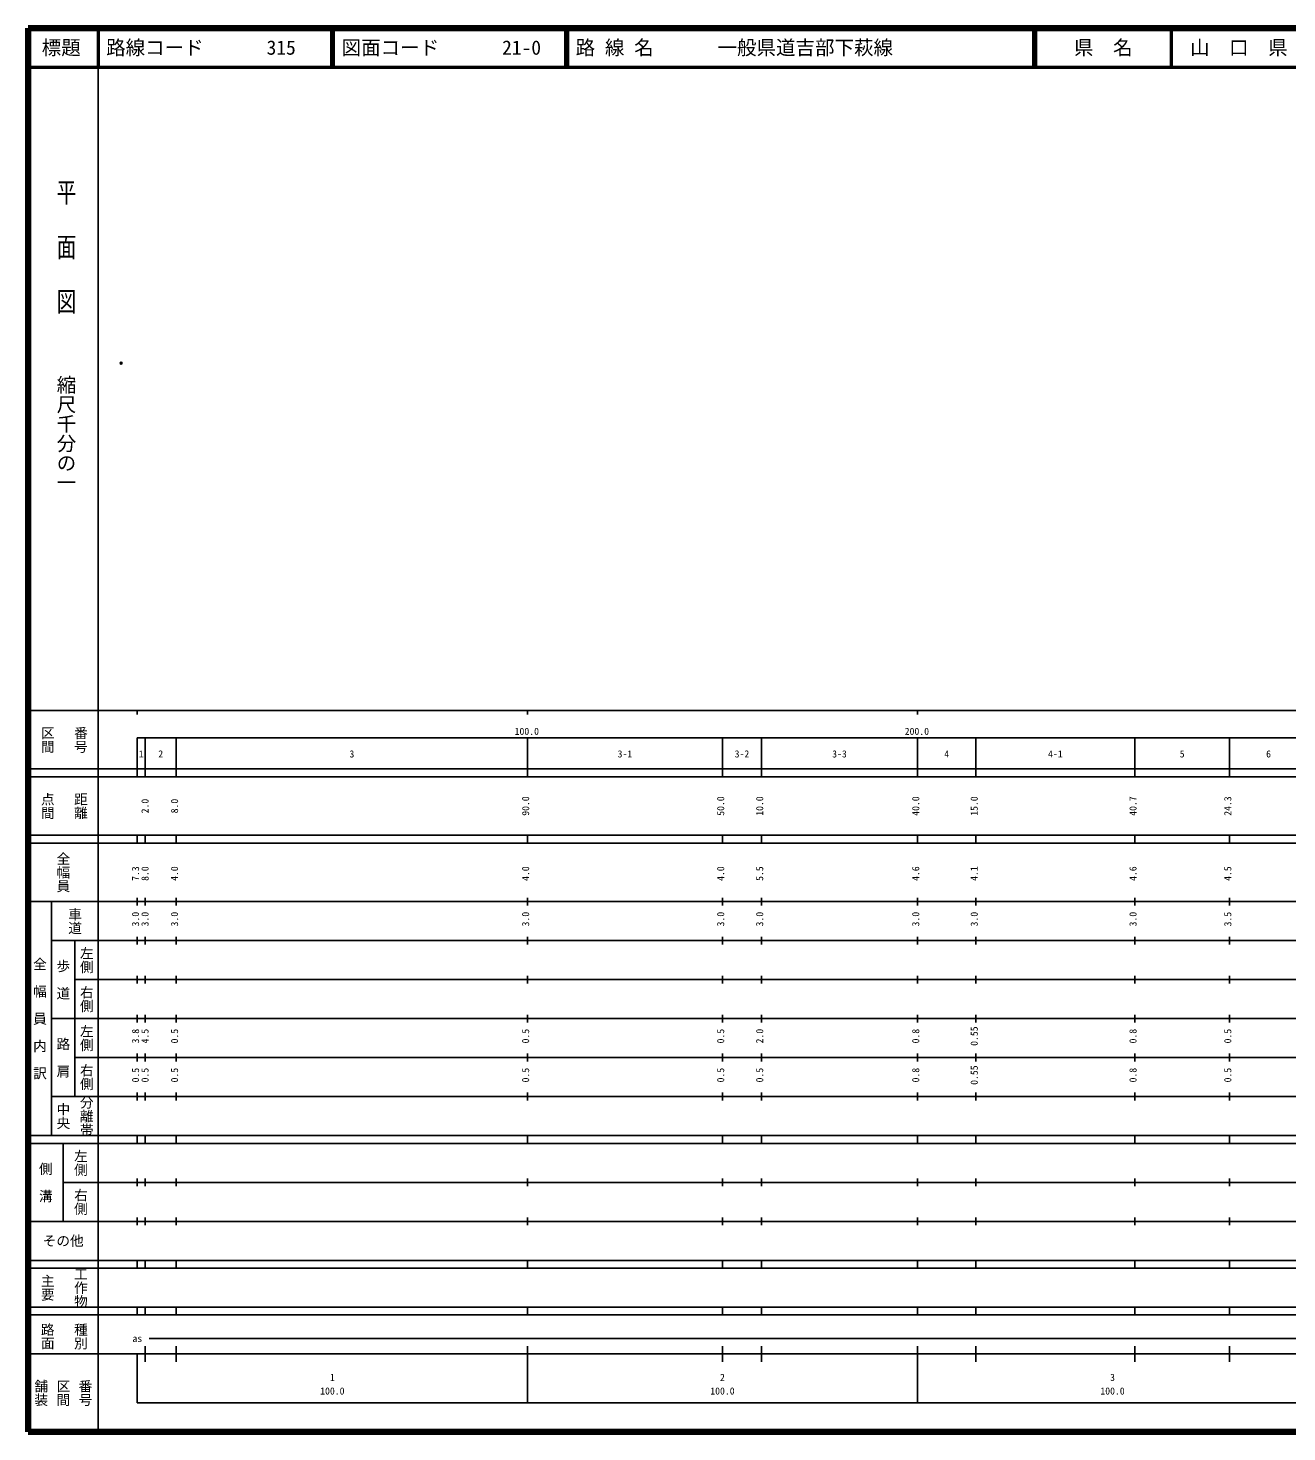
# Model space of a CAD drawing. Units: millimetres on the paper. Extents: x 40 to 680, y 20 to 380.
# Drawn here: x 40 to 362.7, y 20 to 380 of the extents above; entities that cross this region are included whole.
import ezdxf
from ezdxf.enums import TextEntityAlignment as Align

# ---------------------------------------------------------------- set-up
doc = ezdxf.new("R2010")
doc.units = ezdxf.units.MM
doc.header["$PDMODE"] = 32
doc.header["$PDSIZE"] = 0.5
doc.layers.add('M-OTRS', color=6, linetype='Continuous')
doc.layers.add('M-TTL-TXT', color=7, linetype='Continuous')
for name, color, linetype, lineweight in [('M-TTL', 2, 'Continuous', 140), ('M-TTL-BAND', 7, 'Continuous', 25), ('M-TTL-LINE', 7, 'Continuous', 50)]:
    doc.layers.add(name, color=color, linetype=linetype, lineweight=lineweight)
doc.styles.add('@ＭＳ ゴシック', font='')
doc.styles.add('ＭＳ ゴシック', font='')
doc.styles.get('@ＭＳ ゴシック').set_extended_font_data('@MS Gothic')
doc.styles.get('ＭＳ ゴシック').set_extended_font_data('MS Gothic')

msp = doc.modelspace()

# ---------------------------------------------------------------- linework, layer by layer
at = {"layer": 'M-OTRS'}
msp.add_point((63.855, 294.091), dxfattribs=at)
at = {"layer": 'M-TTL'}
for p, q in [((40, 380), (40, 20)), ((680, 380), (40, 380)), ((40, 20), (680, 20))]:
    msp.add_line(p, q, dxfattribs=at)
at = {"layer": 'M-TTL-BAND'}
for p, q in [((58, 370), (58, 20)), ((40, 205), (579, 205)), ((68, 205), (68, 204)), ((168, 205), (168, 204)), ((268, 205), (268, 204)), ((68, 198), (579, 198)), ((68, 198), (68, 188)), ((70, 188), (70, 198)), ((78, 188), (78, 198)), ((168, 188), (168, 198)), ((218, 188), (218, 198)), ((228, 188), (228, 198)), ((268, 188), (268, 198)), ((283, 188), (283, 198)), ((323.7, 188), (323.7, 198)), ((348, 188), (348, 198)), ((40, 190), (579, 190)), ((40, 188), (579, 188)), ((40, 173), (579, 173)), ((68, 171), (68, 173)), ((70, 171), (70, 173)), ((78, 171), (78, 173)), ((168, 171), (168, 173)), ((218, 171), (218, 173)), ((228, 171), (228, 173)), ((268, 171), (268, 173)), ((283, 171), (283, 173)), ((323.7, 171), (323.7, 173)), ((348, 171), (348, 173)), ((40, 171), (579, 171)), ((40, 156), (579, 156)), ((46, 96), (46, 156)), ((68, 155), (68, 157)), ((70, 155), (70, 157)), ((78, 155), (78, 157)), ((168, 155), (168, 157)), ((218, 155), (218, 157)), ((228, 155), (228, 157)), ((268, 155), (268, 157)), ((283, 155), (283, 157)), ((323.7, 155), (323.7, 157)), ((348, 155), (348, 157)), ((46, 146), (579, 146)), ((52, 146), (52, 106)), ((68, 145), (68, 147)), ((70, 145), (70, 147)), ((78, 145), (78, 147)), ((168, 145), (168, 147)), ((218, 145), (218, 147)), ((228, 145), (228, 147)), ((268, 145), (268, 147)), ((283, 145), (283, 147)), ((323.7, 145), (323.7, 147)), ((348, 145), (348, 147)), ((68, 135), (68, 137)), ((70, 135), (70, 137)), ((78, 135), (78, 137)), ((168, 135), (168, 137)), ((218, 135), (218, 137)), ((228, 135), (228, 137)), ((268, 135), (268, 137)), ((283, 135), (283, 137)), ((323.7, 135), (323.7, 137)), ((348, 135), (348, 137)), ((52, 136), (579, 136)), ((46, 126), (579, 126)), ((68, 125), (68, 127)), ((70, 125), (70, 127)), ((78, 125), (78, 127)), ((168, 125), (168, 127)), ((218, 125), (218, 127)), ((228, 125), (228, 127)), ((268, 125), (268, 127)), ((283, 125), (283, 127)), ((323.7, 125), (323.7, 127)), ((348, 125), (348, 127)), ((52, 116), (579, 116)), ((68, 115), (68, 117)), ((70, 115), (70, 117)), ((78, 115), (78, 117)), ((168, 115), (168, 117)), ((218, 115), (218, 117)), ((228, 115), (228, 117)), ((268, 115), (268, 117)), ((283, 115), (283, 117)), ((323.7, 115), (323.7, 117)), ((348, 115), (348, 117)), ((46, 106), (579, 106)), ((68, 105), (68, 107)), ((70, 105), (70, 107)), ((78, 105), (78, 107)), ((168, 105), (168, 107)), ((218, 105), (218, 107)), ((228, 105), (228, 107)), ((268, 105), (268, 107)), ((283, 105), (283, 107)), ((323.7, 105), (323.7, 107)), ((348, 105), (348, 107)), ((40, 96), (579, 96)), ((40, 94), (579, 94)), ((49, 94), (49, 74)), ((68, 94), (68, 96)), ((70, 94), (70, 96)), ((78, 94), (78, 96)), ((168, 94), (168, 96)), ((218, 94), (218, 96)), ((228, 94), (228, 96)), ((268, 94), (268, 96)), ((283, 94), (283, 96)), ((323.7, 94), (323.7, 96)), ((348, 94), (348, 96)), ((49, 84), (579, 84)), ((68, 83), (68, 85)), ((70, 83), (70, 85)), ((78, 83), (78, 85)), ((168, 83), (168, 85)), ((218, 83), (218, 85)), ((228, 83), (228, 85)), ((268, 83), (268, 85)), ((283, 83), (283, 85)), ((323.7, 83), (323.7, 85)), ((348, 83), (348, 85)), ((40, 74), (579, 74)), ((68, 73), (68, 75)), ((70, 73), (70, 75)), ((78, 73), (78, 75)), ((168, 73), (168, 75)), ((218, 73), (218, 75)), ((228, 73), (228, 75)), ((268, 73), (268, 75)), ((283, 73), (283, 75)), ((323.7, 73), (323.7, 75)), ((348, 73), (348, 75)), ((40, 64), (579, 64)), ((40, 62), (579, 62)), ((68, 62), (68, 64)), ((70, 62), (70, 64)), ((78, 62), (78, 64)), ((168, 62), (168, 64)), ((218, 62), (218, 64)), ((228, 62), (228, 64)), ((268, 62), (268, 64)), ((283, 62), (283, 64)), ((323.7, 62), (323.7, 64)), ((348, 62), (348, 64)), ((40, 52), (579, 52)), ((68, 50), (68, 52)), ((70, 50), (70, 52)), ((78, 50), (78, 52)), ((168, 50), (168, 52)), ((218, 50), (218, 52)), ((228, 50), (228, 52)), ((268, 50), (268, 52)), ((283, 50), (283, 52)), ((323.7, 50), (323.7, 52)), ((348, 50), (348, 52)), ((40, 50), (579, 50)), ((71, 44), (565, 44)), ((40, 40), (579, 40)), ((68, 40), (68, 27.5)), ((70, 38), (70, 42)), ((78, 38), (78, 42)), ((168, 27.5), (168, 42)), ((218, 38), (218, 42)), ((228, 38), (228, 42)), ((268, 27.5), (268, 42)), ((283, 38), (283, 42)), ((323.7, 38), (323.7, 42)), ((348, 38), (348, 42)), ((68, 27.5), (579, 27.5))]:
    msp.add_line(p, q, dxfattribs=at)
at = {"layer": 'M-TTL-LINE'}
for p, q in [((58, 380), (58, 370)), ((117.75, 380), (117.75, 370)), ((118.25, 380), (118.25, 370)), ((177.75, 380), (177.75, 370)), ((178.25, 380), (178.25, 370)), ((297.75, 380), (297.75, 370)), ((298.25, 380), (298.25, 370)), ((333, 380), (333, 370)), ((40, 370), (680, 370))]:
    msp.add_line(p, q, dxfattribs=at)

# ---------------------------------------------------------------- texts
at = {"layer": 'M-TTL-BAND', "style": '@ＭＳ ゴシック', "width": 1.4}
msp.add_text('平  面  図', height=3.666, rotation=270, dxfattribs=at).set_placement((49.777, 306.475), align=Align.MIDDLE_RIGHT)
at = {"layer": 'M-TTL-BAND', "style": '@ＭＳ ゴシック'}
msp.add_text('縮尺千分の一', height=3.666, rotation=270, dxfattribs=at).set_placement((49.777, 261.03), align=Align.MIDDLE_RIGHT)
for s, p in [('区間', (45, 197.5)), ('番号', (53.5, 197.5)), ('点間', (45, 180.5)), ('距離', (53.5, 180.5)), ('全幅員', (49, 163.5)), ('車道', (52, 151)), ('左側', (55, 141)), ('全\u3000幅\u3000員\u3000内\u3000訳', (43, 126)), ('歩\u3000道', (49, 136)), ('右側', (55, 131)), ('左側', (55, 121)), ('路\u3000肩', (49, 116)), ('右側', (55, 111)), ('分離帯', (55, 101)), ('中央', (49, 101)), ('左側', (53.5, 89)), ('側\u3000溝', (44.5, 84)), ('右側', (53.5, 79)), ('工作物', (53.5, 57)), ('主要', (45, 57)), ('路面', (45, 44.5)), ('種別', (53.5, 44.5)), ('舗装', (43.333, 30)), ('区間', (49, 30)), ('番号', (54.667, 30))]:
    msp.add_text(s, height=2.566, rotation=270, dxfattribs=at).set_placement(p, align=Align.MIDDLE_CENTER)
at = {"layer": 'M-TTL-BAND', "style": 'ＭＳ ゴシック'}
for s, p in [('100.0', (167.844, 198.195)), ('200.0', (267.844, 198.195)), ('1', (69, 192.405)), ('2', (74, 192.405)), ('3', (123, 192.405)), ('3-1', (193, 192.405)), ('3-2', (223, 192.405)), ('3-3', (248, 192.405)), ('4', (275.5, 192.405)), ('4-1', (303.35, 192.405)), ('5', (335.85, 192.405)), ('6', (358, 192.405)), ('as', (68, 42.5)), ('1', (118, 32.523)), ('2', (218, 32.523)), ('3', (318, 32.523)), ('100.0', (118, 29.033)), ('100.0', (218, 29.033)), ('100.0', (318, 29.033))]:
    msp.add_text(s, height=1.833, dxfattribs=at).set_placement(p, align=Align.BOTTOM_CENTER)
for s, p in [('2.0', (71.429, 180.5)), ('8.0', (79, 180.5)), ('90.0', (169, 180.5)), ('50.0', (219, 180.5)), ('10.0', (229, 180.5)), ('40.0', (269, 180.5)), ('15.0', (284, 180.5)), ('40.7', (324.7, 180.5)), ('24.3', (349, 180.5)), ('7.3', (69, 163.174)), ('8.0', (71.429, 163.174)), ('4.0', (79, 163.174)), ('4.0', (169, 163.174)), ('4.0', (219, 163.174)), ('5.5', (229, 163.174)), ('4.6', (269, 163.174)), ('4.1', (284, 163.174)), ('4.6', (324.7, 163.174)), ('4.5', (349, 163.174)), ('3.0', (69, 151.5)), ('3.0', (71.429, 151.5)), ('3.0', (79, 151.5)), ('3.0', (169, 151.5)), ('3.0', (219, 151.5)), ('3.0', (229, 151.5)), ('3.0', (269, 151.5)), ('3.0', (284, 151.5)), ('3.0', (324.7, 151.5)), ('3.5', (349, 151.5)), ('3.8', (69, 121.5)), ('4.5', (71.429, 121.5)), ('0.5', (79, 121.5)), ('0.5', (169, 121.5)), ('0.5', (219, 121.5)), ('2.0', (229, 121.5)), ('0.8', (269, 121.5)), ('0.55', (284, 121.5)), ('0.8', (324.7, 121.5)), ('0.5', (349, 121.5)), ('0.5', (69, 111.5)), ('0.5', (71.429, 111.5)), ('0.5', (79, 111.5)), ('0.5', (169, 111.5)), ('0.5', (219, 111.5)), ('0.5', (229, 111.5)), ('0.8', (269, 111.5)), ('0.55', (284, 111.5)), ('0.8', (324.7, 111.5)), ('0.5', (349, 111.5))]:
    msp.add_text(s, height=1.833, rotation=90, dxfattribs=at).set_placement(p, align=Align.BOTTOM_CENTER)
msp.add_text('その他', height=2.566, dxfattribs=at).set_placement((49, 69), align=Align.MIDDLE_CENTER)
at = {"layer": 'M-TTL-TXT', "style": 'ＭＳ ゴシック'}
for s, p in [('標題', (48.5, 375)), ('県\u3000名', (315.625, 375)), ('山\u3000口\u3000県', (350.375, 375))]:
    msp.add_text(s, height=3.666, dxfattribs=at).set_placement(p, align=Align.MIDDLE_CENTER)
for s, p in [('路線コード', (60, 375)), ('315', (101.142, 375)), ('図面コード', (120.38, 375)), ('21-0', (161.521, 375)), ('路 線 名', (180.38, 375)), ('一般県道吉部下萩線', (216.734, 375))]:
    msp.add_text(s, height=3.666, dxfattribs=at).set_placement(p, align=Align.MIDDLE_LEFT)

doc.saveas('drawing.dxf')
